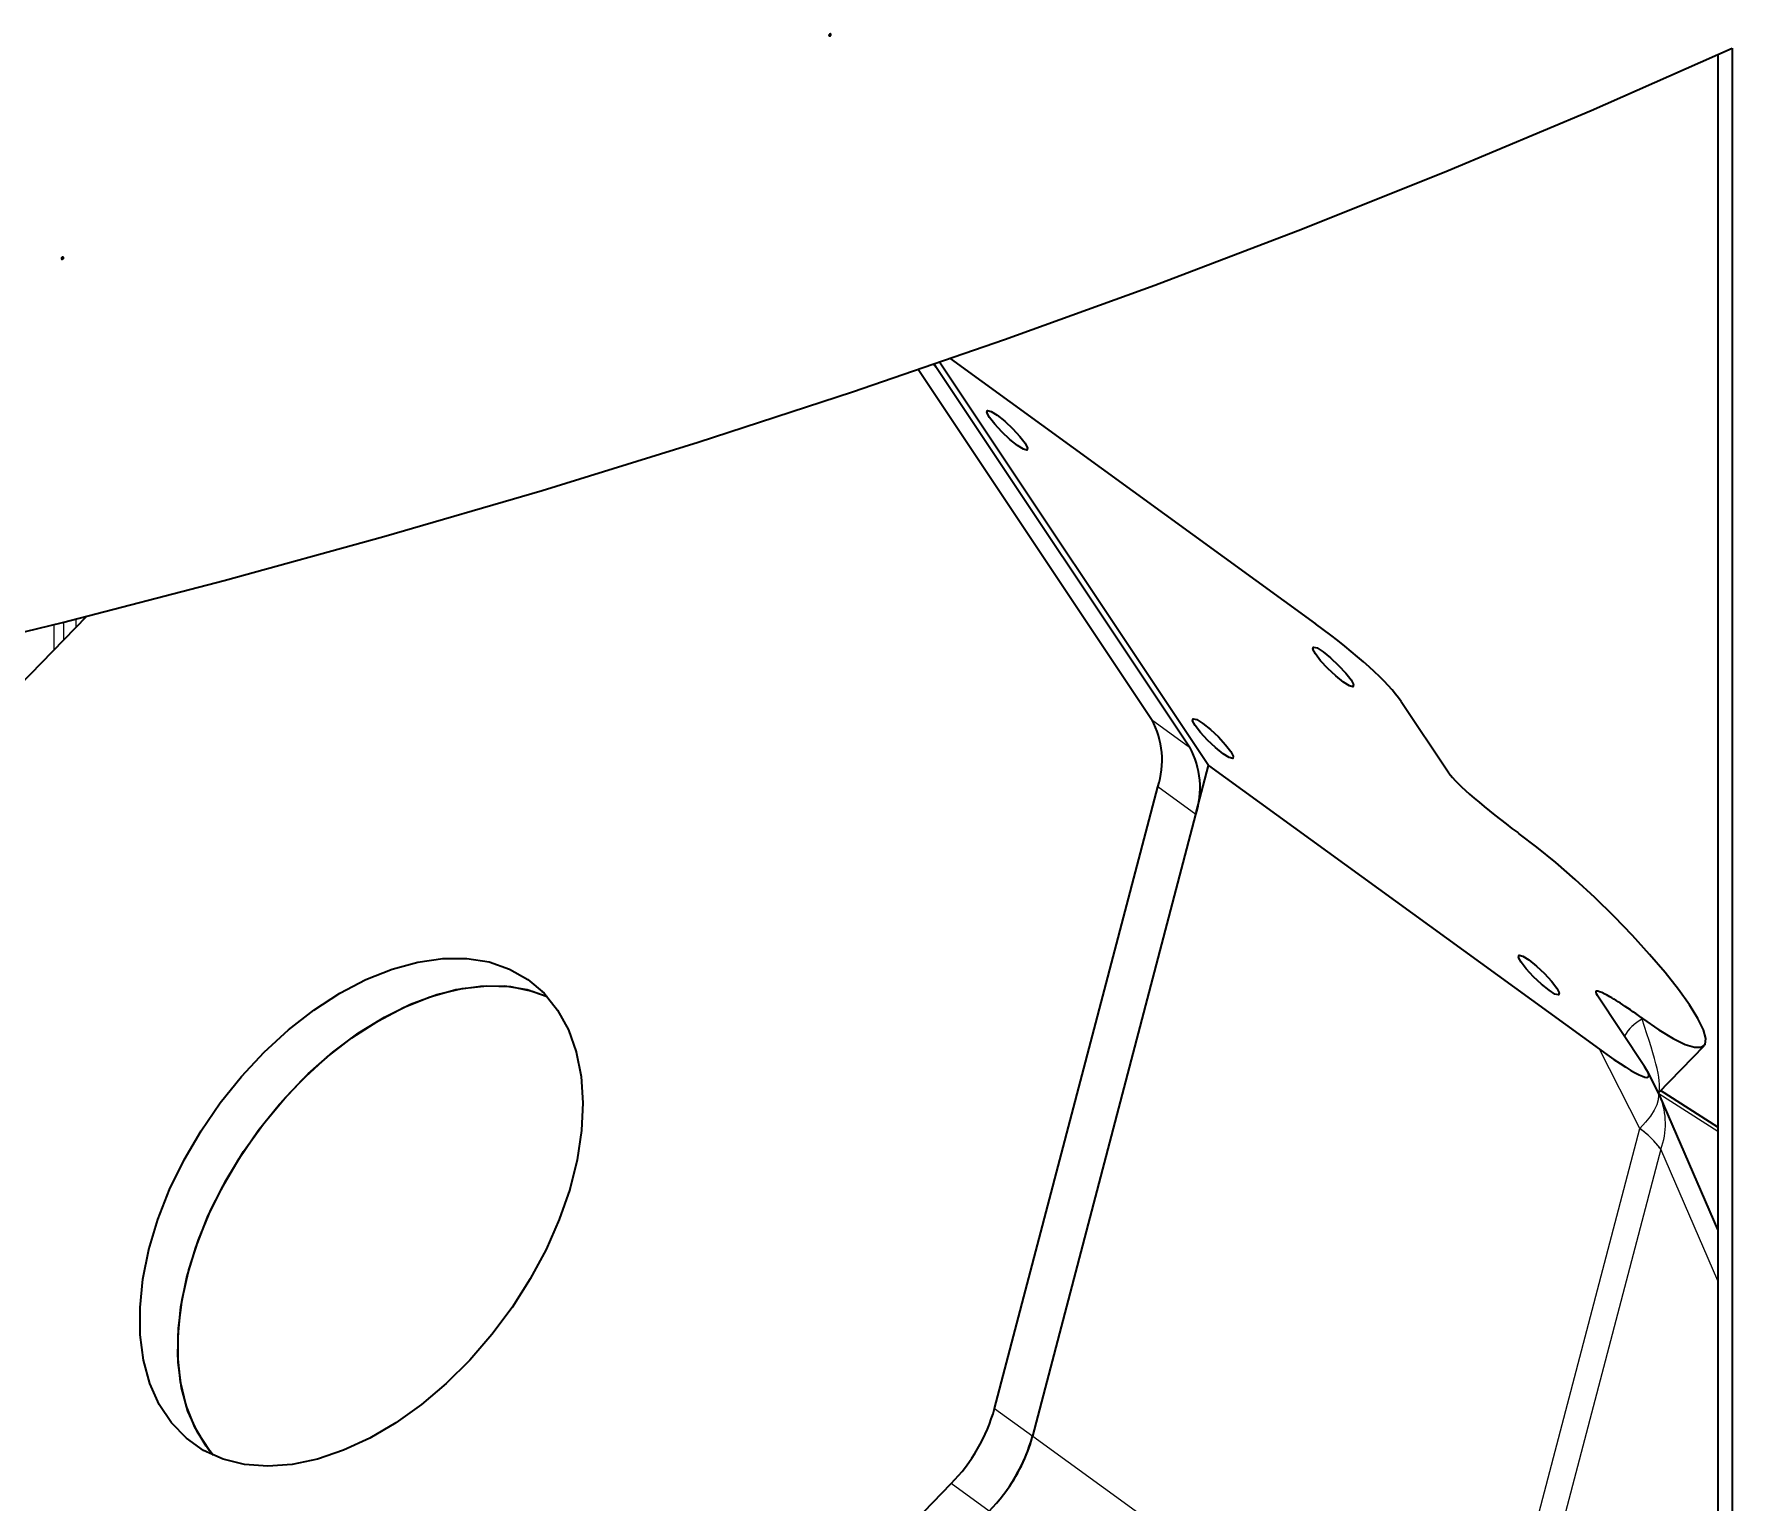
# Paper-space layout 'Blatt1' of a CAD drawing. Header units: millimetres. Extents: x 0 to 1189, y 0 to 841.
# Drawn here: x 593.2 to 608.04, y 160.22 to 173.05 of the extents above; entities that cross this region are included whole.
import ezdxf

# ---------------------------------------------------------------- set-up
doc = ezdxf.new("R2010")
doc.units = ezdxf.units.MM
doc.linetypes.add('PHANTOM', pattern=[12.7, 6.35, -1.27, 1.27, -1.27, 1.27, -1.27])

psp = doc.layouts.new('Blatt1')

# ---------------------------------------------------------------- linework, layer by layer
at = {"color": 7, "linetype": 'Continuous', "lineweight": 35}
for p, q in [((607.913, 172.867), (607.913, 84.419)), ((608.037, 172.923), (608.037, 84.328)), ((601.065, 170.162), (601.08, 170.14)), ((603.463, 166.655), (601.112, 170.179)), ((601.205, 170.211), (604.399, 167.892)), ((602.966, 167.057), (600.926, 170.115)), ((603.298, 166.816), (601.08, 170.14)), ((593.659, 167.958), (590.908, 165.125)), ((605.563, 166.588), (605.147, 167.212)), ((603.356, 166.244), (603.463, 166.655)), ((603.463, 166.655), (606.879, 164.175)), ((601.594, 161.036), (603.019, 166.469)), ((601.927, 160.795), (603.352, 166.228)), ((606.177, 166.059), (606.165, 166.068)), ((607.273, 164.025), (606.857, 164.649)), ((607.243, 164.452), (607.255, 164.443)), ((607.393, 163.795), (607.792, 164.206)), ((607.383, 163.817), (607.298, 163.983)), ((607.913, 163.494), (607.413, 163.815)), ((607.913, 162.6), (607.408, 163.762)), ((597.143, 156.187), (601.215, 160.379))]:
    psp.add_line(p, q, dxfattribs=at)
at = {"color": 7, "linetype": 'PHANTOM', "lineweight": 18}
for p, q in [((607.913, 172.867), (607.913, 84.419)), ((608.037, 172.923), (608.037, 84.328)), ((601.065, 170.162), (601.08, 170.14)), ((603.463, 166.655), (601.112, 170.179)), ((601.205, 170.211), (604.399, 167.892)), ((602.966, 167.057), (600.926, 170.115)), ((603.298, 166.816), (601.08, 170.14)), ((593.659, 167.958), (590.908, 165.125)), ((593.46, 167.907), (593.46, 167.753)), ((605.563, 166.588), (605.147, 167.212)), ((603.356, 166.244), (603.463, 166.655)), ((603.463, 166.655), (606.879, 164.175)), ((601.594, 161.036), (603.019, 166.469)), ((601.927, 160.795), (603.352, 166.228)), ((606.177, 166.059), (606.165, 166.068)), ((607.273, 164.025), (606.857, 164.649)), ((607.243, 164.452), (607.255, 164.443)), ((607.393, 163.795), (607.792, 164.206)), ((607.383, 163.817), (607.298, 163.983)), ((607.913, 162.6), (607.408, 163.762)), ((597.143, 156.187), (601.215, 160.379))]:
    psp.add_line(p, q, dxfattribs=at)
at = {"color": 8, "linetype": 'Continuous', "lineweight": 18}
for p, q in [((601.08, 170.14), (601.055, 170.159)), ((602.966, 167.057), (603.298, 166.816)), ((603.352, 166.228), (603.019, 166.469)), ((607.243, 164.452), (607.25, 164.437)), ((607.25, 164.437), (607.255, 164.443)), ((607.23, 163.482), (606.879, 164.175)), ((607.913, 163.456), (607.397, 163.787)), ((605.79, 157.99), (607.23, 163.482)), ((607.414, 163.301), (605.973, 157.809)), ((607.913, 162.151), (607.414, 163.301)), ((601.594, 161.036), (601.927, 160.795)), ((601.927, 160.795), (605.79, 157.99)), ((601.547, 160.138), (601.215, 160.379))]:
    psp.add_line(p, q, dxfattribs=at)
at = {"color": 8, "linetype": 'PHANTOM', "lineweight": 18}
for p, q in [((601.08, 170.14), (601.055, 170.159)), ((593.375, 167.886), (593.375, 167.665)), ((593.566, 167.934), (593.566, 167.862)), ((602.966, 167.057), (603.298, 166.816)), ((603.352, 166.228), (603.019, 166.469)), ((607.243, 164.452), (607.25, 164.437)), ((607.25, 164.437), (607.255, 164.443)), ((607.23, 163.482), (606.879, 164.175)), ((605.79, 157.99), (607.23, 163.482)), ((607.414, 163.301), (605.973, 157.809)), ((607.913, 162.151), (607.414, 163.301)), ((601.594, 161.036), (601.927, 160.795)), ((601.927, 160.795), (605.79, 157.99)), ((601.547, 160.138), (601.215, 160.379))]:
    psp.add_line(p, q, dxfattribs=at)
at = {"color": 7, "linetype": 'Continuous', "lineweight": 35, "flags": 128}
for points in [[(577.151, 165.158), (578.677, 165.308), (580.196, 165.478), (581.708, 165.669), (583.212, 165.88), (584.708, 166.11), (586.193, 166.361), (587.669, 166.631), (589.133, 166.92), (590.585, 167.229), (592.025, 167.558), (593.451, 167.905), (594.862, 168.271), (596.259, 168.656), (597.64, 169.059), (599.005, 169.481), (600.352, 169.92), (601.682, 170.378), (602.993, 170.853), (604.284, 171.345), (605.556, 171.854), (606.807, 172.38), (608.037, 172.923)], [(601.793, 169.452), (601.727, 169.505), (601.657, 169.571), (601.595, 169.638), (601.549, 169.697), (601.527, 169.739), (601.532, 169.758), (601.564, 169.75), (601.617, 169.717), (601.683, 169.663), (601.752, 169.598), (601.815, 169.531), (601.86, 169.471), (601.882, 169.429), (601.877, 169.411), (601.846, 169.419), (601.793, 169.452)], [(604.641, 167.384), (604.574, 167.438), (604.505, 167.503), (604.442, 167.57), (604.397, 167.63), (604.375, 167.672), (604.38, 167.69), (604.411, 167.682), (604.464, 167.649), (604.53, 167.596), (604.6, 167.53), (604.662, 167.463), (604.708, 167.404), (604.73, 167.362), (604.725, 167.343), (604.694, 167.351), (604.641, 167.384)], [(603.59, 166.758), (603.524, 166.812), (603.454, 166.877), (603.392, 166.944), (603.346, 167.004), (603.324, 167.046), (603.329, 167.064), (603.361, 167.056), (603.413, 167.023), (603.48, 166.97), (603.549, 166.905), (603.612, 166.837), (603.657, 166.778), (603.679, 166.736), (603.674, 166.717), (603.643, 166.725), (603.59, 166.758)], [(607.255, 164.443), (607.397, 164.345), (607.522, 164.269), (607.628, 164.218), (607.71, 164.192), (607.769, 164.192), (607.801, 164.218), (607.807, 164.27), (607.786, 164.346), (607.738, 164.444), (607.665, 164.562), (607.569, 164.697), (607.452, 164.845), (607.317, 165.004), (607.167, 165.168), (607.006, 165.335), (606.838, 165.5), (606.667, 165.658), (606.497, 165.806), (606.332, 165.941), (606.177, 166.059)], [(597.776, 164.518), (597.87, 164.346), (597.939, 164.152), (597.982, 163.938), (597.997, 163.708), (597.985, 163.464), (597.947, 163.21), (597.882, 162.95), (597.791, 162.687), (597.676, 162.425), (597.538, 162.168), (597.38, 161.918), (597.203, 161.681), (597.01, 161.458), (596.804, 161.254), (596.587, 161.071), (596.363, 160.911), (596.135, 160.777), (595.906, 160.671), (595.679, 160.594), (595.457, 160.547), (595.244, 160.532), (595.042, 160.547), (594.854, 160.594), (594.684, 160.67), (594.533, 160.776), (594.403, 160.91), (594.296, 161.07), (594.215, 161.253), (594.159, 161.457), (594.13, 161.679), (594.128, 161.917), (594.153, 162.166), (594.205, 162.424), (594.283, 162.686), (594.386, 162.949), (594.513, 163.209), (594.661, 163.463), (594.829, 163.706), (595.014, 163.937), (595.214, 164.151), (595.426, 164.345), (595.647, 164.517), (595.873, 164.664), (596.102, 164.784), (596.331, 164.876), (596.556, 164.937), (596.774, 164.969), (596.982, 164.969), (597.177, 164.938), (597.356, 164.876), (597.517, 164.784), (597.658, 164.664), (597.776, 164.518)], [(606.438, 164.691), (606.371, 164.744), (606.302, 164.809), (606.239, 164.877), (606.194, 164.936), (606.172, 164.978), (606.177, 164.997), (606.208, 164.989), (606.261, 164.956), (606.327, 164.902), (606.397, 164.837), (606.459, 164.769), (606.505, 164.71), (606.527, 164.668), (606.522, 164.65), (606.49, 164.657), (606.438, 164.691)], [(594.771, 160.626), (594.706, 160.706), (594.606, 160.872), (594.531, 161.061), (594.481, 161.27), (594.459, 161.496), (594.464, 161.737), (594.496, 161.989), (594.555, 162.248), (594.639, 162.51), (594.748, 162.773), (594.88, 163.032), (595.033, 163.283), (595.206, 163.524), (595.395, 163.751), (595.598, 163.96), (595.813, 164.149), (596.035, 164.315), (596.263, 164.455), (596.492, 164.568), (596.72, 164.653), (596.943, 164.707), (597.159, 164.73), (597.364, 164.723), (597.555, 164.684), (597.684, 164.637)], [(594.771, 160.626), (594.735, 160.669), (594.629, 160.828), (594.547, 161.012), (594.491, 161.216), (594.462, 161.438), (594.46, 161.676), (594.485, 161.925), (594.537, 162.182), (594.615, 162.444), (594.718, 162.707), (594.845, 162.968), (594.993, 163.221), (595.161, 163.465), (595.346, 163.696), (595.546, 163.909), (595.758, 164.104), (595.979, 164.275), (596.205, 164.422), (596.435, 164.543), (596.663, 164.634), (596.888, 164.696), (597.106, 164.727), (597.314, 164.728), (597.509, 164.696), (597.684, 164.637)]]:
    psp.add_lwpolyline(points, dxfattribs=at)
at = {"color": 7, "linetype": 'PHANTOM', "lineweight": 18, "flags": 128}
for points in [[(577.151, 165.158), (578.677, 165.308), (580.196, 165.478), (581.708, 165.669), (583.212, 165.88), (584.708, 166.11), (586.193, 166.361), (587.669, 166.631), (589.133, 166.92), (590.585, 167.229), (592.025, 167.558), (593.451, 167.905), (594.862, 168.271), (596.259, 168.656), (597.64, 169.059), (599.005, 169.481), (600.352, 169.92), (601.682, 170.378), (602.993, 170.853), (604.284, 171.345), (605.556, 171.854), (606.807, 172.38), (608.037, 172.923)], [(601.793, 169.452), (601.727, 169.505), (601.657, 169.571), (601.595, 169.638), (601.549, 169.697), (601.527, 169.739), (601.532, 169.758), (601.564, 169.75), (601.617, 169.717), (601.683, 169.663), (601.752, 169.598), (601.815, 169.531), (601.86, 169.471), (601.882, 169.429), (601.877, 169.411), (601.846, 169.419), (601.793, 169.452)], [(604.641, 167.384), (604.574, 167.438), (604.505, 167.503), (604.442, 167.57), (604.397, 167.63), (604.375, 167.672), (604.38, 167.69), (604.411, 167.682), (604.464, 167.649), (604.53, 167.596), (604.6, 167.53), (604.662, 167.463), (604.708, 167.404), (604.73, 167.362), (604.725, 167.343), (604.694, 167.351), (604.641, 167.384)], [(603.59, 166.758), (603.524, 166.812), (603.454, 166.877), (603.392, 166.944), (603.346, 167.004), (603.324, 167.046), (603.329, 167.064), (603.361, 167.056), (603.413, 167.023), (603.48, 166.97), (603.549, 166.905), (603.612, 166.837), (603.657, 166.778), (603.679, 166.736), (603.674, 166.717), (603.643, 166.725), (603.59, 166.758)], [(607.255, 164.443), (607.397, 164.345), (607.522, 164.269), (607.628, 164.218), (607.71, 164.192), (607.769, 164.192), (607.801, 164.218), (607.807, 164.27), (607.786, 164.346), (607.738, 164.444), (607.665, 164.562), (607.569, 164.697), (607.452, 164.845), (607.317, 165.004), (607.167, 165.168), (607.006, 165.335), (606.838, 165.5), (606.667, 165.658), (606.497, 165.806), (606.332, 165.941), (606.177, 166.059)], [(597.776, 164.518), (597.87, 164.346), (597.939, 164.152), (597.982, 163.938), (597.997, 163.708), (597.985, 163.464), (597.947, 163.21), (597.882, 162.95), (597.791, 162.687), (597.676, 162.425), (597.538, 162.168), (597.38, 161.918), (597.203, 161.681), (597.01, 161.458), (596.804, 161.254), (596.587, 161.071), (596.363, 160.911), (596.135, 160.777), (595.906, 160.671), (595.679, 160.594), (595.457, 160.547), (595.244, 160.532), (595.042, 160.547), (594.854, 160.594), (594.684, 160.67), (594.533, 160.776), (594.403, 160.91), (594.296, 161.07), (594.215, 161.253), (594.159, 161.457), (594.13, 161.679), (594.128, 161.917), (594.153, 162.166), (594.205, 162.424), (594.283, 162.686), (594.386, 162.949), (594.513, 163.209), (594.661, 163.463), (594.829, 163.706), (595.014, 163.937), (595.214, 164.151), (595.426, 164.345), (595.647, 164.517), (595.873, 164.664), (596.102, 164.784), (596.331, 164.876), (596.556, 164.937), (596.774, 164.969), (596.982, 164.969), (597.177, 164.938), (597.356, 164.876), (597.517, 164.784), (597.658, 164.664), (597.776, 164.518)], [(606.438, 164.691), (606.371, 164.744), (606.302, 164.809), (606.239, 164.877), (606.194, 164.936), (606.172, 164.978), (606.177, 164.997), (606.208, 164.989), (606.261, 164.956), (606.327, 164.902), (606.397, 164.837), (606.459, 164.769), (606.505, 164.71), (606.527, 164.668), (606.522, 164.65), (606.49, 164.657), (606.438, 164.691)], [(594.771, 160.626), (594.706, 160.706), (594.606, 160.872), (594.531, 161.061), (594.481, 161.27), (594.459, 161.496), (594.464, 161.737), (594.496, 161.989), (594.555, 162.248), (594.639, 162.51), (594.748, 162.773), (594.88, 163.032), (595.033, 163.283), (595.206, 163.524), (595.395, 163.751), (595.598, 163.96), (595.813, 164.149), (596.035, 164.315), (596.263, 164.455), (596.492, 164.568), (596.72, 164.653), (596.943, 164.707), (597.159, 164.73), (597.364, 164.723), (597.555, 164.684), (597.684, 164.637)], [(594.771, 160.626), (594.735, 160.669), (594.629, 160.828), (594.547, 161.012), (594.491, 161.216), (594.462, 161.438), (594.46, 161.676), (594.485, 161.925), (594.537, 162.182), (594.615, 162.444), (594.718, 162.707), (594.845, 162.968), (594.993, 163.221), (595.161, 163.465), (595.346, 163.696), (595.546, 163.909), (595.758, 164.104), (595.979, 164.275), (596.205, 164.422), (596.435, 164.543), (596.663, 164.634), (596.888, 164.696), (597.106, 164.727), (597.314, 164.728), (597.509, 164.696), (597.684, 164.637)]]:
    psp.add_lwpolyline(points, dxfattribs=at)
at = {"color": 8, "linetype": 'Continuous', "lineweight": 18, "flags": 128}
psp.add_lwpolyline([(607.383, 163.817), (607.386, 163.809), (607.395, 163.774), (607.392, 163.734), (607.38, 163.69), (607.357, 163.642), (607.324, 163.591), (607.282, 163.538), (607.23, 163.482)], dxfattribs=at)
at = {"color": 8, "linetype": 'PHANTOM', "lineweight": 18, "flags": 128}
psp.add_lwpolyline([(607.383, 163.817), (607.386, 163.809), (607.395, 163.774), (607.392, 163.734), (607.38, 163.69), (607.357, 163.642), (607.324, 163.591), (607.282, 163.538), (607.23, 163.482)], dxfattribs=at)
at = {"color": 7, "linetype": 'Continuous', "lineweight": 35}
for centre, radius, start, end in [((602.324, 166.702), 0.734, 341.4605, 28.8878), ((602.656, 166.461), 0.734, 341.4605, 28.8878), ((606.491, 163.364), 1, 23.484, 26.9215), ((600.128, 161.445), 1.522, 315.5437, 344.4097), ((600.46, 161.204), 1.522, 315.5437, 344.4097), ((600.501, 161.186), 1.478, 323.0939, 344.6608)]:
    psp.add_arc(centre, radius, start, end, dxfattribs=at)
at = {"color": 7, "linetype": 'PHANTOM', "lineweight": 18}
for centre, radius, start, end in [((602.324, 166.702), 0.734, 341.4605, 28.8878), ((602.656, 166.461), 0.734, 341.4605, 28.8878), ((606.491, 163.364), 1, 23.484, 26.9215), ((600.128, 161.445), 1.522, 315.5437, 344.4097), ((600.46, 161.204), 1.522, 315.5437, 344.4097), ((600.501, 161.186), 1.478, 323.0939, 344.6608)]:
    psp.add_arc(centre, radius, start, end, dxfattribs=at)
at = {"color": 8, "linetype": 'Continuous', "lineweight": 18}
for centre, radius, start, end in [((607.418, 164.107), 0.37, 116.9878, 150.3491), ((606.826, 163.525), 0.629, 339.1533, 22.1751), ((606.814, 162.877), 0.734, 35.2634, 55.4853)]:
    psp.add_arc(centre, radius, start, end, dxfattribs=at)
at = {"color": 8, "linetype": 'PHANTOM', "lineweight": 18}
for centre, radius, start, end in [((607.418, 164.107), 0.37, 116.9878, 150.3491), ((606.826, 163.525), 0.629, 339.1533, 22.1751), ((606.814, 162.877), 0.734, 35.2634, 55.4853)]:
    psp.add_arc(centre, radius, start, end, dxfattribs=at)
at = {"color": 7, "linetype": 'Continuous', "lineweight": 35}
for centre, major_axis, ratio, start_param, end_param in [((603.833, 167.91), (1.359, -0.868), 0.188256, 0.404876, 1.264511), ((606.057, 166.23), (0.504, -0.39), 0.101394, 3.434971, 5.005767), ((607.351, 164.29), (0.504, -0.39), 0.101394, 1.864174, 3.434971), ((605.296, 165.717), (2.01, -1.782), 0.067822, 5.675967, 6.535602)]:
    psp.add_ellipse(centre, major_axis=major_axis, ratio=ratio, start_param=start_param, end_param=end_param, dxfattribs=at)
at = {"color": 7, "linetype": 'PHANTOM', "lineweight": 18}
for centre, major_axis, ratio, start_param, end_param in [((603.833, 167.91), (1.359, -0.868), 0.188256, 0.404876, 1.264511), ((606.057, 166.23), (0.504, -0.39), 0.101394, 3.434971, 5.005767), ((607.351, 164.29), (0.504, -0.39), 0.101394, 1.864174, 3.434971), ((605.296, 165.717), (2.01, -1.782), 0.067822, 5.675967, 6.535602)]:
    psp.add_ellipse(centre, major_axis=major_axis, ratio=ratio, start_param=start_param, end_param=end_param, dxfattribs=at)
at = {"color": 8, "linetype": 'Continuous', "lineweight": 18}
psp.add_ellipse((606.711, 165.245), major_axis=(-0.671, 1.46), ratio=0.118411, start_param=3.222352, end_param=4.072609, dxfattribs=at)
at = {"color": 8, "linetype": 'PHANTOM', "lineweight": 18}
psp.add_ellipse((606.711, 165.245), major_axis=(-0.671, 1.46), ratio=0.118411, start_param=3.222352, end_param=4.072609, dxfattribs=at)
at = {"color": 7, "linetype": 'Continuous', "lineweight": 35}
for points in [[(600.147, 173.036), (600.147, 173.037), (600.147, 173.039), (600.148, 173.041), (600.149, 173.043), (600.15, 173.044), (600.152, 173.046), (600.155, 173.047), (600.158, 173.048), (600.16, 173.048), (600.162, 173.047), (600.163, 173.047), (600.164, 173.045), (600.164, 173.042), (600.164, 173.039), (600.163, 173.037), (600.162, 173.035), (600.161, 173.034), (600.158, 173.032), (600.155, 173.031), (600.152, 173.03), (600.15, 173.03), (600.149, 173.031), (600.148, 173.031), (600.147, 173.033), (600.147, 173.035), (600.147, 173.036)], [(593.441, 171.087), (593.441, 171.088), (593.442, 171.09), (593.443, 171.092), (593.444, 171.094), (593.445, 171.095), (593.447, 171.096), (593.451, 171.098), (593.454, 171.098), (593.456, 171.098), (593.457, 171.097), (593.458, 171.096), (593.459, 171.095), (593.46, 171.092), (593.46, 171.089), (593.459, 171.086), (593.458, 171.085), (593.456, 171.084), (593.454, 171.082), (593.451, 171.081), (593.447, 171.08), (593.445, 171.081), (593.443, 171.081), (593.442, 171.082), (593.441, 171.084), (593.441, 171.086), (593.441, 171.087)]]:
    psp.add_open_spline(points, degree=3, knots=[0, 0, 0, 0, 0.067132, 0.096129, 0.123632, 0.151145, 0.18017, 0.247397, 0.314182, 0.342916, 0.370289, 0.397969, 0.427571, 0.497322, 0.564011, 0.592717, 0.62008, 0.647769, 0.6774, 0.74725, 0.81678, 0.846142, 0.873695, 0.901238, 0.93057, 1, 1, 1, 1], dxfattribs=at)
at = {"color": 7, "linetype": 'PHANTOM', "lineweight": 18}
for points in [[(600.147, 173.036), (600.147, 173.037), (600.147, 173.039), (600.148, 173.041), (600.149, 173.043), (600.15, 173.044), (600.152, 173.046), (600.155, 173.047), (600.158, 173.048), (600.16, 173.048), (600.162, 173.047), (600.163, 173.047), (600.164, 173.045), (600.164, 173.042), (600.164, 173.039), (600.163, 173.037), (600.162, 173.035), (600.161, 173.034), (600.158, 173.032), (600.155, 173.031), (600.152, 173.03), (600.15, 173.03), (600.149, 173.031), (600.148, 173.031), (600.147, 173.033), (600.147, 173.035), (600.147, 173.036)], [(593.441, 171.087), (593.441, 171.088), (593.442, 171.09), (593.443, 171.092), (593.444, 171.094), (593.445, 171.095), (593.447, 171.096), (593.451, 171.098), (593.454, 171.098), (593.456, 171.098), (593.457, 171.097), (593.458, 171.096), (593.459, 171.095), (593.46, 171.092), (593.46, 171.089), (593.459, 171.086), (593.458, 171.085), (593.456, 171.084), (593.454, 171.082), (593.451, 171.081), (593.447, 171.08), (593.445, 171.081), (593.443, 171.081), (593.442, 171.082), (593.441, 171.084), (593.441, 171.086), (593.441, 171.087)]]:
    psp.add_open_spline(points, degree=3, knots=[0, 0, 0, 0, 0.067132, 0.096129, 0.123632, 0.151145, 0.18017, 0.247397, 0.314182, 0.342916, 0.370289, 0.397969, 0.427571, 0.497322, 0.564011, 0.592717, 0.62008, 0.647769, 0.6774, 0.74725, 0.81678, 0.846142, 0.873695, 0.901238, 0.93057, 1, 1, 1, 1], dxfattribs=at)

doc.saveas('drawing.dxf')
